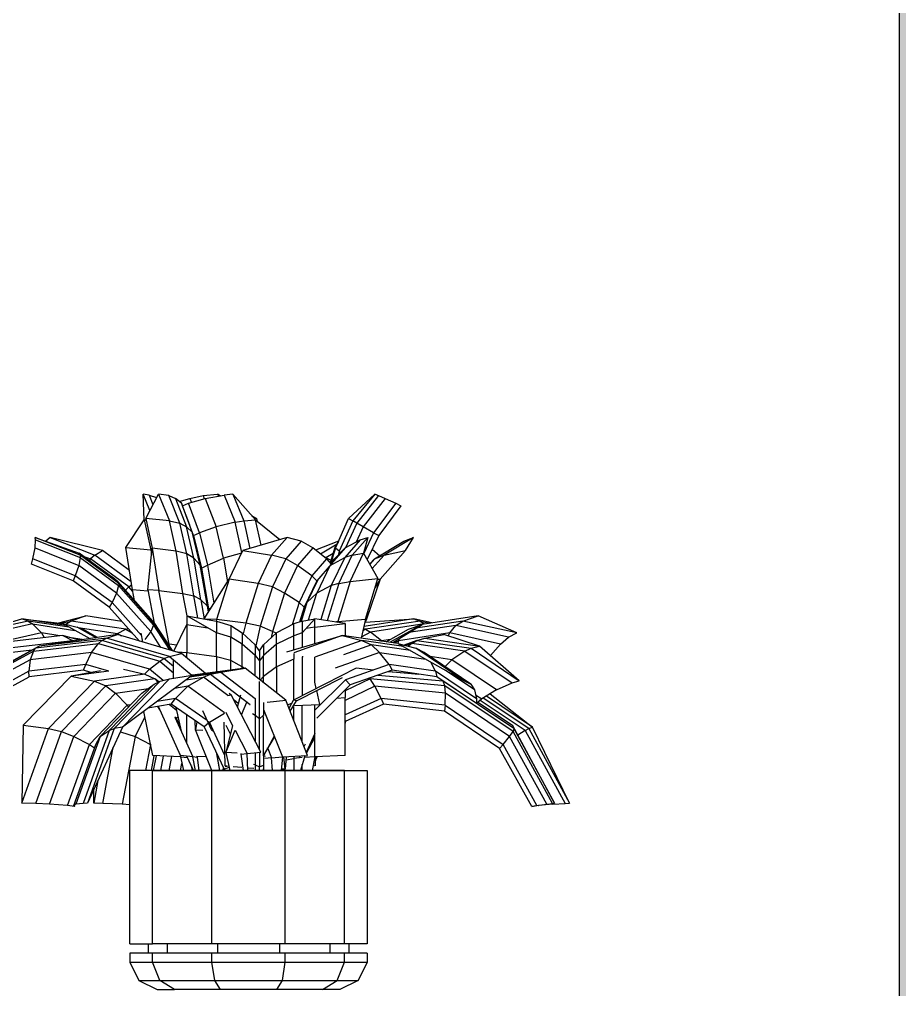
# Model space of a CAD drawing. Header units: millimetres. Extents: x 2258 to 5600, y 711 to 2563.
# Drawn here: x 4142.99 to 4161, y 784.62 to 804.47 of the extents above; entities that cross this region are included whole.
import ezdxf

# ---------------------------------------------------------------- set-up
doc = ezdxf.new("R2010")
doc.units = ezdxf.units.MM
doc.layers.add('HAT', color=8, linetype='Continuous', lineweight=18)

msp = doc.modelspace()

# ---------------------------------------------------------------- hatches: boundary and pattern name
at = {"true_color": 0xa0522d}
h = msp.add_hatch(color=15, dxfattribs=at)
h.dxf.hatch_style = 1
h.paths.add_polyline_path([(4055.083, 784.054), (4031.083, 784.054), (4031.083, 776.222), (4055.083, 776.222)])
h.paths.add_polyline_path([(4042.083, 780.222, -1), (4044.083, 780.222, -1)], flags=16)
h.paths.add_polyline_path([(4055.083, 776.222), (4031.083, 776.222), (4031.083, 766.622), (4055.083, 766.622)])
h.paths.add_polyline_path([(4042.083, 771.122, -1), (4044.083, 771.122, -1)], flags=16)
h.paths.add_polyline_path([(4131.043, 776.222), (4131.043, 778.622), (4055.083, 778.622), (4055.083, 776.222), (4055.083, 766.622), (4131.043, 766.622), (4131.043, 770.622)])
h.paths.add_polyline_path([(4131.043, 790.622), (4055.083, 790.622), (4055.083, 784.054), (4055.083, 778.622), (4131.043, 778.622), (4131.043, 784.622)])
h.paths.add_polyline_path([(4125.038, 796.622), (4060.503, 796.594, 0.386151), (4055.083, 790.622), (4131.043, 790.622, 0.414468)])
h.paths.add_polyline_path([(4063.083, 814.622), (4055.083, 814.622), (4055.083, 790.622, -0.414214), (4061.083, 796.622), (4063.083, 796.622)])
h.paths.add_polyline_path([(4079.083, 814.622), (4063.083, 814.622), (4063.083, 796.622), (4079.083, 796.622)])
h.paths.add_polyline_path([(4095.083, 814.622), (4079.083, 814.622), (4079.083, 796.622), (4095.083, 796.622)])
h.paths.add_polyline_path([(4111.083, 814.622), (4095.083, 814.622), (4095.083, 796.622), (4111.083, 796.622)])
h.paths.add_polyline_path([(4125.043, 814.622), (4111.083, 814.622), (4111.083, 796.622), (4125.043, 796.622)])
h.paths.add_polyline_path([(4131.043, 814.622), (4125.043, 814.622), (4125.043, 796.622, -0.414214), (4131.043, 790.622)])
h.paths.add_polyline_path([(4155.043, 784.054), (4131.043, 784.054), (4131.043, 776.222), (4155.043, 776.222)])
h.paths.add_polyline_path([(4144.043, 780.222, -1), (4142.043, 780.222, -1)], flags=16)
h.paths.add_polyline_path([(4155.043, 776.222), (4131.043, 776.222), (4131.043, 766.622), (4155.043, 766.622)])
h.paths.add_polyline_path([(4144.043, 771.222, -1), (4142.043, 771.222, -1)], flags=16)
h.paths.add_polyline_path([(4178.995, 846.622), (4164.997, 846.622), (4164.997, 766.622), (4178.995, 766.622)], flags=17)
h.paths.add_polyline_path([(4164.997, 846.622), (4178.995, 846.622), (4178.995, 850.622), (4160.997, 850.622), (4160.997, 766.872), (4160.997, 766.622), (4164.997, 766.622)])
h.paths.add_polyline_path([(4202.997, 850.622), (4178.995, 850.622), (4178.995, 770.622), (4202.997, 770.622)])
h.paths.add_polyline_path([(4055.083, 988.222), (4031.083, 988.222), (4031.083, 978.622), (4055.083, 978.622)])
h.paths.add_polyline_path([(4044.083, 983.122, -1), (4042.083, 983.122, -1)], flags=16)
h.paths.add_polyline_path([(4055.083, 996.371), (4031.083, 996.371), (4031.083, 988.222), (4055.083, 988.222)])
h.paths.add_polyline_path([(4042.083, 992.222, -1), (4044.083, 992.222, -1)], flags=16)
h.paths.add_polyline_path([(4131.043, 988.222), (4131.043, 990.622), (4055.083, 990.622), (4055.083, 978.622), (4131.043, 978.622), (4131.043, 982.622)])
h.paths.add_polyline_path([(4131.043, 1002.622), (4055.083, 1002.622), (4055.083, 996.371), (4055.083, 990.622), (4131.043, 990.622), (4131.043, 996.622)])
h.paths.add_polyline_path([(4125.038, 1008.622), (4060.503, 1008.594, 0.386151), (4055.083, 1002.622), (4131.043, 1002.622, 0.414468)])
h.paths.add_polyline_path([(4063.083, 1026.622), (4055.083, 1026.622), (4055.083, 1002.622, -0.414214), (4061.083, 1008.622), (4063.083, 1008.622)])
h.paths.add_polyline_path([(4079.083, 1026.622), (4063.083, 1026.622), (4063.083, 1008.622), (4079.083, 1008.622)])
h.paths.add_polyline_path([(4095.083, 1026.622), (4079.083, 1026.622), (4079.083, 1008.622), (4095.083, 1008.622)])
h.paths.add_polyline_path([(4111.083, 1026.622), (4095.083, 1026.622), (4095.083, 1008.622), (4111.083, 1008.622)])
h.paths.add_polyline_path([(4125.043, 1026.622), (4111.083, 1026.622), (4111.083, 1008.622), (4125.043, 1008.622)])
h.paths.add_polyline_path([(4131.043, 1026.622), (4125.043, 1026.622), (4125.043, 1008.622, -0.414214), (4131.043, 1002.622)])
h.paths.add_polyline_path([(4155.043, 996.371), (4131.043, 996.371), (4131.043, 988.222), (4155.043, 988.222)])
h.paths.add_polyline_path([(4144.043, 992.222, -1), (4142.043, 992.222, -1)], flags=16)
h.paths.add_polyline_path([(4155.043, 988.222), (4131.043, 988.222), (4131.043, 978.622), (4155.043, 978.622)])
h.paths.add_polyline_path([(4142.043, 983.222, -1), (4144.043, 983.222, -1)], flags=16)
h.paths.add_polyline_path([(4164.997, 1058.622), (4178.995, 1058.622), (4178.995, 1062.622), (4160.997, 1062.622), (4160.997, 979.19), (4160.997, 978.622), (4164.997, 978.622)])
h.paths.add_polyline_path([(4178.995, 1058.622), (4164.997, 1058.622), (4164.997, 978.622), (4178.995, 978.622)], flags=17)
h.paths.add_polyline_path([(4202.997, 1058.622), (4202.997, 1062.622), (4178.995, 1062.622), (4178.995, 982.622), (4202.997, 982.622)])

# ---------------------------------------------------------------- linework, layer by layer
at = {"color": 116, "true_color": 0x136734}
for p, q in [((4145.66, 794.423), (4145.525, 794.76)), ((4145.546, 794.235), (4145.525, 794.76)), ((4145.647, 794.739), (4145.525, 794.76)), ((4145.579, 794.262), (4145.836, 794.76)), ((4146.05, 794.727), (4145.836, 794.76)), ((4145.836, 794.76), (4146.06, 794.212)), ((4146.751, 794.727), (4147.045, 794.76)), ((4147.045, 794.76), (4147.062, 794.718)), ((4147.101, 794.724), (4147.045, 794.76)), ((4147.357, 794.76), (4147.181, 794.739)), ((4147.823, 794.235), (4147.357, 794.76)), ((4147.357, 794.76), (4147.581, 794.212)), ((4149.722, 794.262), (4150.261, 794.76)), ((4150.261, 794.76), (4149.814, 794.212)), ((4150.313, 794.739), (4150.261, 794.76)), ((4150.261, 794.76), (4150.341, 794.727)), ((4145.647, 794.739), (4145.724, 794.546)), ((4145.647, 794.739), (4145.8, 794.691)), ((4146.274, 794.167), (4146.05, 794.727)), ((4146.05, 794.727), (4146.184, 794.67)), ((4146.184, 794.67), (4146.41, 794.091)), ((4146.307, 794.57), (4146.184, 794.67)), ((4146.263, 794.605), (4146.481, 794.67)), ((4146.307, 794.57), (4146.33, 794.518)), ((4146.476, 794.122), (4146.307, 794.57)), ((4146.33, 794.518), (4146.454, 794.57)), ((4146.454, 794.57), (4146.792, 794.67)), ((4146.68, 793.969), (4146.454, 794.57)), ((4146.481, 794.67), (4146.751, 794.727)), ((4146.481, 794.67), (4146.512, 794.587)), ((4146.751, 794.727), (4146.775, 794.665)), ((4146.792, 794.67), (4147.181, 794.739)), ((4146.792, 794.67), (4147.019, 794.091)), ((4147.181, 794.739), (4147.406, 794.182)), ((4150.341, 794.727), (4149.892, 794.167)), ((4150.477, 794.67), (4150.025, 794.091)), ((4150.691, 794.57), (4150.238, 793.969)), ((4150.311, 794.737), (4150.313, 794.739)), ((4150.313, 794.739), (4150.321, 794.734)), ((4150.341, 794.727), (4150.477, 794.67)), ((4150.477, 794.67), (4150.691, 794.57)), ((4150.691, 794.57), (4150.796, 794.518)), ((4146.556, 793.909), (4146.33, 794.518)), ((4150.796, 794.518), (4150.343, 793.909)), ((4145.173, 793.663), (4145.546, 794.235)), ((4145.546, 794.235), (4145.585, 794.23)), ((4145.546, 794.235), (4145.682, 793.617)), ((4146.06, 794.212), (4145.579, 794.262)), ((4145.579, 794.262), (4145.71, 793.652)), ((4146.06, 794.212), (4146.274, 794.167)), ((4146.197, 793.588), (4146.06, 794.212)), ((4146.274, 794.167), (4146.41, 794.091)), ((4146.417, 793.536), (4146.274, 794.167)), ((4147.406, 794.182), (4147.019, 794.091)), ((4147.406, 794.182), (4147.581, 794.212)), ((4147.543, 793.567), (4147.406, 794.182)), ((4147.581, 794.212), (4147.823, 794.235)), ((4147.581, 794.212), (4147.705, 793.645)), ((4147.743, 794.323), (4147.843, 794.262)), ((4147.843, 794.262), (4147.8, 794.258)), ((4147.823, 794.235), (4148.319, 793.829)), ((4147.936, 793.716), (4147.823, 794.235)), ((4147.843, 794.262), (4147.853, 794.208)), ((4149.459, 793.652), (4149.722, 794.262)), ((4149.814, 794.212), (4149.537, 793.588)), ((4149.892, 794.167), (4149.663, 793.662)), ((4149.722, 794.262), (4149.814, 794.212)), ((4149.892, 794.167), (4149.814, 794.212)), ((4150.025, 794.091), (4149.892, 794.167)), ((4146.41, 794.091), (4146.531, 793.971)), ((4146.559, 793.446), (4146.41, 794.091)), ((4146.693, 793.306), (4146.536, 793.96)), ((4146.556, 793.909), (4146.68, 793.969)), ((4147.019, 794.091), (4146.68, 793.969)), ((4146.68, 793.969), (4146.839, 793.306)), ((4147.168, 793.446), (4147.019, 794.091)), ((4150.025, 794.091), (4149.878, 793.776)), ((4150.238, 793.969), (4150.025, 794.091)), ((4150.238, 793.969), (4150.035, 793.545)), ((4150.238, 793.969), (4150.343, 793.909)), ((4143.313, 793.657), (4143.321, 793.822)), ((4144.233, 793.511), (4143.315, 793.874)), ((4143.315, 793.874), (4144.212, 793.552)), ((4143.321, 793.822), (4143.315, 793.874)), ((4143.321, 793.822), (4144.235, 793.46)), ((4143.619, 793.874), (4143.534, 793.794)), ((4143.619, 793.874), (4144.539, 793.511)), ((4144.695, 793.603), (4143.619, 793.874)), ((4146.556, 793.909), (4146.718, 793.241)), ((4148.468, 793.874), (4147.56, 793.603)), ((4148.149, 793.511), (4148.468, 793.874)), ((4148.756, 793.794), (4148.44, 793.432)), ((4148.756, 793.794), (4148.468, 793.874)), ((4148.995, 793.657), (4148.756, 793.794)), ((4149.522, 793.799), (4149.051, 793.612)), ((4149.517, 793.789), (4149.445, 793.663)), ((4149.964, 793.822), (4149.647, 793.46)), ((4149.655, 793.657), (4149.964, 793.822)), ((4149.799, 793.511), (4150.118, 793.874)), ((4149.964, 793.822), (4150.118, 793.874)), ((4150.118, 793.874), (4150.033, 793.552)), ((4150.343, 793.909), (4150.105, 793.421)), ((4150.259, 793.432), (4150.853, 793.794)), ((4151.055, 793.874), (4150.456, 793.511)), ((4150.853, 793.794), (4151.055, 793.874)), ((4150.888, 793.603), (4151.055, 793.874)), ((4143.269, 793.434), (4143.313, 793.657)), ((4143.313, 793.657), (4144.207, 793.298)), ((4144.539, 793.511), (4144.695, 793.603)), ((4145.243, 793.198), (4144.695, 793.603)), ((4145.305, 792.799), (4145.173, 793.663)), ((4145.173, 793.663), (4145.682, 793.617)), ((4145.618, 792.799), (4145.71, 793.652)), ((4145.682, 793.617), (4145.695, 793.526)), ((4145.682, 793.617), (4145.705, 793.612)), ((4146.197, 793.588), (4145.71, 793.652)), ((4145.71, 793.652), (4145.844, 792.789)), ((4146.417, 793.536), (4146.197, 793.588)), ((4146.335, 792.728), (4146.197, 793.588)), ((4147.283, 793.018), (4147.56, 793.603)), ((4147.56, 793.603), (4148.149, 793.511)), ((4148.995, 793.657), (4148.684, 793.298)), ((4149.277, 793.434), (4148.995, 793.657)), ((4149.149, 793.534), (4149.49, 793.742)), ((4149.445, 793.663), (4149.349, 793.351)), ((4149.459, 793.652), (4149.355, 793.341)), ((4149.364, 793.349), (4149.459, 793.652)), ((4149.655, 793.657), (4149.378, 793.337)), ((4149.655, 793.657), (4149.437, 793.434)), ((4149.445, 793.663), (4149.459, 793.652)), ((4149.537, 793.588), (4149.459, 793.652)), ((4149.537, 793.588), (4149.511, 793.509)), ((4149.537, 793.588), (4149.565, 793.565)), ((4150.207, 793.629), (4150.364, 793.495)), ((4150.888, 793.603), (4150.369, 793.018)), ((4150.456, 793.511), (4150.888, 793.603)), ((4143.241, 793.324), (4143.269, 793.434)), ((4144.135, 793.085), (4143.269, 793.434)), ((4144.235, 793.46), (4144.207, 793.298)), ((4144.233, 793.511), (4144.212, 793.552)), ((4144.965, 792.999), (4144.212, 793.552)), ((4144.212, 793.552), (4144.937, 793.031)), ((4144.233, 793.511), (4144.235, 793.46)), ((4145.024, 792.933), (4144.233, 793.511)), ((4144.235, 793.46), (4145.02, 792.886)), ((4144.295, 793.49), (4144.444, 793.432)), ((4144.444, 793.432), (4144.418, 793.403)), ((4144.539, 793.511), (4144.444, 793.432)), ((4145.228, 792.859), (4144.444, 793.432)), ((4145.279, 792.967), (4144.539, 793.511)), ((4146.559, 793.446), (4146.417, 793.536)), ((4146.558, 792.678), (4146.417, 793.536)), ((4146.559, 793.446), (4146.693, 793.306)), ((4146.703, 792.594), (4146.559, 793.446)), ((4146.839, 793.306), (4147.168, 793.446)), ((4147.533, 793.549), (4147.168, 793.446)), ((4147.168, 793.446), (4147.248, 792.963)), ((4148.149, 793.511), (4147.875, 792.933)), ((4148.44, 793.432), (4148.149, 793.511)), ((4148.44, 793.432), (4148.167, 792.859)), ((4148.684, 793.298), (4148.44, 793.432)), ((4149.277, 793.434), (4148.976, 793.085)), ((4149.26, 793.46), (4149.231, 793.47)), ((4149.26, 793.46), (4149.252, 793.452)), ((4149.26, 793.46), (4149.409, 793.55)), ((4149.26, 793.46), (4149.365, 793.408)), ((4149.277, 793.434), (4149.372, 793.324)), ((4149.352, 793.301), (4149.647, 793.46)), ((4149.357, 793.341), (4149.437, 793.434)), ((4149.437, 793.434), (4149.372, 793.324)), ((4149.647, 793.46), (4149.373, 792.886)), ((4149.524, 792.933), (4149.799, 793.511)), ((4149.799, 793.511), (4149.647, 793.46)), ((4149.758, 792.971), (4150.033, 793.552)), ((4149.799, 793.511), (4150.033, 793.552)), ((4150.033, 793.552), (4150.326, 793.031)), ((4150.158, 793.329), (4150.259, 793.432)), ((4150.259, 793.432), (4150.161, 793.323)), ((4150.456, 793.511), (4150.21, 793.236)), ((4150.259, 793.432), (4150.456, 793.511)), ((4144.092, 792.981), (4143.241, 793.324)), ((4144.207, 793.298), (4144.135, 793.085)), ((4144.981, 792.735), (4144.207, 793.298)), ((4146.693, 793.306), (4146.718, 793.241)), ((4146.839, 792.468), (4146.693, 793.306)), ((4146.718, 793.241), (4146.839, 793.306)), ((4146.718, 793.241), (4146.864, 792.411)), ((4146.839, 793.306), (4146.973, 792.525)), ((4148.684, 793.298), (4148.416, 792.735)), ((4148.976, 793.085), (4148.684, 793.298)), ((4149.372, 793.324), (4149.075, 792.981)), ((4149.341, 793.288), (4149.077, 792.735)), ((4144.135, 793.085), (4144.092, 792.981)), ((4144.832, 792.444), (4144.092, 792.981)), ((4144.888, 792.539), (4144.135, 793.085)), ((4144.937, 793.031), (4145.004, 792.971)), ((4145.67, 792.203), (4144.937, 793.031)), ((4145.004, 792.971), (4145.731, 792.151)), ((4146.772, 792.205), (4147.283, 793.018)), ((4147.283, 793.018), (4147.027, 792.191)), ((4147.875, 792.933), (4147.283, 793.018)), ((4148.976, 793.085), (4148.715, 792.539)), ((4149.075, 792.981), (4148.818, 792.444)), ((4149.098, 793.007), (4148.874, 792.539)), ((4149.075, 792.981), (4148.976, 793.085)), ((4149.758, 792.971), (4149.504, 792.151)), ((4149.524, 792.933), (4149.758, 792.971)), ((4149.758, 792.971), (4150.326, 793.031)), ((4150.072, 792.203), (4150.326, 793.031)), ((4150.369, 793.018), (4150.09, 792.203)), ((4150.369, 793.018), (4150.269, 792.846)), ((4150.369, 793.018), (4150.318, 793.007)), ((4145.02, 792.886), (4144.981, 792.735)), ((4145.024, 792.933), (4145.02, 792.886)), ((4145.02, 792.886), (4145.737, 792.079)), ((4145.022, 792.933), (4145.024, 792.933)), ((4145.67, 792.201), (4145.024, 792.933)), ((4145.161, 792.792), (4145.228, 792.859)), ((4145.228, 792.859), (4145.289, 792.904)), ((4145.312, 792.764), (4145.228, 792.859)), ((4145.623, 792.771), (4145.305, 792.799)), ((4145.346, 792.583), (4145.305, 792.799)), ((4145.844, 792.789), (4145.618, 792.799)), ((4145.618, 792.799), (4145.749, 792.121)), ((4145.844, 792.789), (4146.335, 792.728)), ((4146.058, 791.687), (4145.844, 792.789)), ((4147.875, 792.933), (4147.623, 792.118)), ((4148.167, 792.859), (4147.875, 792.933)), ((4148.167, 792.859), (4147.92, 792.056)), ((4148.416, 792.735), (4148.167, 792.859)), ((4149.373, 792.886), (4149.077, 792.735)), ((4149.373, 792.886), (4149.157, 792.19)), ((4149.524, 792.933), (4149.288, 792.169)), ((4149.524, 792.933), (4149.373, 792.886)), ((4144.981, 792.735), (4144.888, 792.539)), ((4145.679, 791.951), (4144.981, 792.735)), ((4146.335, 792.728), (4146.558, 792.678)), ((4146.423, 792.265), (4146.335, 792.728)), ((4146.703, 792.594), (4146.558, 792.678)), ((4146.641, 792.228), (4146.558, 792.678)), ((4146.839, 792.468), (4146.703, 792.594)), ((4146.703, 792.594), (4146.772, 792.205)), ((4148.416, 792.735), (4148.173, 791.951)), ((4148.715, 792.539), (4148.416, 792.735)), ((4149.077, 792.735), (4148.874, 792.539)), ((4148.907, 792.185), (4149.077, 792.735)), ((4144.888, 792.539), (4144.832, 792.444)), ((4145.448, 791.751), (4144.832, 792.444)), ((4145.487, 791.864), (4144.888, 792.539)), ((4146.839, 792.468), (4146.864, 792.411)), ((4146.859, 792.344), (4146.839, 792.468)), ((4146.864, 792.411), (4146.918, 792.435)), ((4146.864, 792.411), (4146.87, 792.362)), ((4148.715, 792.539), (4148.575, 792.085)), ((4148.818, 792.444), (4148.715, 792.539)), ((4148.818, 792.444), (4148.725, 792.142)), ((4148.874, 792.539), (4148.755, 792.152)), ((4148.874, 792.539), (4148.818, 792.444)), ((4142.07, 791.918), (4143.044, 792.21)), ((4143.948, 792.07), (4143.044, 792.21)), ((4143.174, 792.162), (4143.044, 792.21)), ((4143.044, 792.21), (4143.881, 792.11)), ((4143.771, 792.121), (4144.354, 792.267)), ((4144.354, 792.267), (4144.053, 792.162)), ((4145.089, 792.154), (4144.354, 792.267)), ((4145.731, 792.151), (4145.67, 792.203)), ((4146.089, 791.564), (4145.67, 792.203)), ((4147.024, 791.918), (4146.415, 792.267)), ((4146.415, 792.267), (4147.024, 792.162)), ((4146.415, 792.267), (4146.415, 792.093)), ((4147.027, 792.191), (4146.79, 792.201)), ((4147.027, 792.191), (4147.019, 792.162)), ((4147.623, 792.118), (4147.027, 792.191)), ((4148.779, 792.162), (4149.038, 792.21)), ((4149.038, 792.21), (4148.779, 791.918)), ((4149.658, 792.11), (4149.038, 792.21)), ((4149.038, 792.038), (4149.038, 792.21)), ((4149.504, 792.151), (4150.072, 792.203)), ((4150.072, 792.203), (4149.982, 791.812)), ((4151.061, 792.21), (4150.038, 792.052)), ((4150.09, 792.203), (4150.051, 792.113)), ((4150.063, 792.141), (4151.061, 792.21)), ((4150.09, 792.203), (4150.071, 792.201)), ((4151.426, 792.123), (4151.061, 792.21)), ((4151.061, 792.21), (4151.189, 792.162)), ((4152.374, 792.267), (4151.23, 792.093)), ((4152.066, 792.162), (4152.374, 792.267)), ((4153.171, 791.918), (4152.374, 792.267)), ((4143.174, 792.162), (4142.07, 791.918)), ((4143.262, 792.103), (4142.173, 791.862)), ((4144.014, 792.034), (4143.174, 792.162)), ((4143.174, 792.162), (4143.262, 792.103)), ((4143.262, 792.103), (4144.128, 791.97)), ((4143.444, 791.918), (4143.262, 792.103)), ((4143.838, 792.115), (4144.053, 792.162)), ((4143.881, 792.11), (4144.172, 792.038)), ((4143.881, 792.11), (4144.431, 791.802)), ((4144.053, 792.162), (4143.943, 792.093)), ((4145.168, 791.993), (4144.053, 792.162)), ((4144.172, 792.038), (4144.29, 791.993)), ((4144.56, 791.82), (4144.172, 792.038)), ((4144.197, 792.028), (4144.999, 791.907)), ((4144.59, 791.825), (4144.29, 791.993)), ((4144.999, 791.907), (4145.168, 791.993)), ((4145.168, 791.993), (4145.218, 792.008)), ((4145.168, 791.993), (4145.3, 791.918)), ((4145.737, 792.079), (4145.679, 791.951)), ((4145.731, 792.151), (4146.119, 791.556)), ((4145.741, 792.095), (4145.737, 792.079)), ((4145.737, 792.079), (4146.065, 791.571)), ((4146.155, 791.545), (4146.415, 792.093)), ((4146.415, 792.093), (4146.839, 792.023)), ((4146.415, 792.093), (4146.415, 791.514)), ((4147.024, 792.162), (4147.317, 792.072)), ((4147.024, 792.162), (4147.024, 791.918)), ((4147.317, 792.072), (4147.551, 791.918)), ((4147.317, 792.072), (4147.317, 791.833)), ((4147.623, 792.118), (4147.573, 791.897)), ((4147.92, 792.056), (4147.623, 792.118)), ((4147.92, 792.056), (4147.828, 791.655)), ((4148.173, 791.951), (4147.92, 792.056)), ((4148.607, 792.103), (4148.254, 791.918)), ((4148.779, 792.162), (4148.607, 792.103)), ((4148.607, 791.862), (4148.607, 792.103)), ((4148.779, 792.162), (4148.779, 791.918)), ((4149.038, 792.038), (4148.858, 792.007)), ((4149.038, 792.038), (4149.658, 792.11)), ((4149.038, 791.704), (4149.038, 792.038)), ((4149.504, 792.151), (4149.45, 792.142)), ((4149.499, 792.134), (4149.504, 792.151)), ((4149.658, 792.11), (4149.658, 791.859)), ((4150.072, 791.993), (4150.017, 791.962)), ((4150.027, 792.007), (4150.072, 791.993)), ((4151.189, 792.162), (4150.072, 791.993)), ((4150.072, 791.993), (4150.174, 791.936)), ((4151.272, 792.103), (4150.174, 791.936)), ((4150.496, 791.738), (4150.952, 791.993)), ((4151.23, 792.093), (4150.575, 791.727)), ((4150.629, 791.72), (4151.23, 792.093)), ((4150.952, 791.993), (4151.23, 792.093)), ((4151.917, 792.072), (4150.961, 791.926)), ((4152.066, 792.162), (4151.105, 792.016)), ((4151.189, 792.162), (4151.389, 792.116)), ((4151.189, 792.162), (4151.272, 792.103)), ((4151.272, 792.103), (4151.281, 792.1)), ((4151.274, 792.1), (4151.272, 792.103)), ((4151.796, 791.918), (4151.917, 792.072)), ((4151.917, 792.072), (4152.066, 792.162)), ((4152.998, 791.833), (4151.917, 792.072)), ((4153.171, 791.918), (4152.066, 792.162)), ((4143.444, 791.918), (4142.406, 791.689)), ((4143.884, 791.869), (4142.485, 791.705)), ((4144.996, 791.885), (4143.398, 791.65)), ((4144.773, 791.81), (4143.398, 791.65)), ((4143.444, 791.918), (4143.496, 791.823)), ((4143.817, 791.861), (4143.444, 791.918)), ((4143.884, 791.869), (4144.079, 791.764)), ((4144.218, 791.771), (4143.884, 791.869)), ((4144.009, 791.831), (4144.318, 791.784)), ((4144.68, 791.764), (4144.773, 791.81)), ((4144.773, 791.81), (4144.996, 791.885)), ((4146.062, 791.435), (4144.773, 791.81)), ((4144.999, 791.907), (4144.973, 791.88)), ((4146.31, 791.501), (4144.996, 791.885)), ((4144.999, 791.907), (4145.081, 791.859)), ((4145.477, 791.916), (4145.513, 791.733)), ((4145.679, 791.951), (4145.557, 791.787)), ((4145.886, 791.623), (4145.679, 791.951)), ((4147.317, 791.833), (4147.024, 791.918)), ((4147.024, 791.427), (4147.024, 791.918)), ((4147.551, 791.689), (4147.317, 791.833)), ((4147.317, 791.353), (4147.317, 791.831)), ((4147.551, 791.918), (4147.817, 791.673)), ((4147.551, 791.918), (4147.551, 791.689)), ((4148.254, 791.918), (4147.987, 791.673)), ((4148.173, 791.951), (4148.142, 791.817)), ((4148.245, 791.912), (4148.173, 791.951)), ((4148.254, 791.689), (4148.254, 791.918)), ((4148.607, 791.862), (4148.254, 791.689)), ((4148.462, 791.533), (4149.593, 791.869)), ((4148.779, 791.918), (4148.607, 791.862)), ((4149.593, 791.869), (4148.607, 791.514)), ((4148.607, 791.578), (4148.607, 791.862)), ((4148.779, 791.918), (4148.779, 791.628)), ((4150.735, 791.705), (4149.593, 791.869)), ((4149.593, 791.869), (4149.996, 791.764)), ((4150.174, 791.936), (4149.986, 791.831)), ((4150.397, 791.759), (4150.174, 791.936)), ((4150.583, 791.787), (4150.397, 791.759)), ((4151.796, 791.918), (4150.749, 791.759)), ((4150.749, 791.759), (4150.776, 791.81)), ((4151.125, 791.764), (4151.286, 791.81)), ((4151.286, 791.81), (4151.677, 791.885)), ((4151.286, 791.81), (4152.407, 791.65)), ((4152.407, 791.65), (4151.677, 791.885)), ((4151.762, 791.858), (4151.796, 791.918)), ((4152.836, 791.689), (4151.796, 791.918)), ((4152.836, 791.689), (4152.998, 791.833)), ((4152.998, 791.833), (4153.171, 791.918)), ((4143.398, 791.65), (4142.115, 790.939)), ((4142.115, 790.939), (4143.323, 791.604)), ((4142.722, 791.604), (4144.079, 791.764)), ((4143.28, 791.548), (4144.613, 791.705)), ((4143.28, 791.548), (4143.323, 791.604)), ((4144.68, 791.764), (4143.323, 791.604)), ((4143.323, 791.604), (4143.398, 791.65)), ((4144.079, 791.764), (4144.091, 791.751)), ((4144.11, 791.754), (4144.079, 791.764)), ((4144.469, 791.52), (4144.613, 791.705)), ((4144.613, 791.705), (4144.68, 791.764)), ((4144.613, 791.705), (4145.862, 791.342)), ((4145.95, 791.394), (4144.68, 791.764)), ((4145.51, 791.733), (4145.513, 791.736)), ((4146.034, 791.687), (4146.058, 791.687)), ((4146.214, 791.671), (4146.058, 791.687)), ((4146.068, 791.633), (4146.058, 791.687)), ((4147.817, 791.458), (4147.551, 791.689)), ((4147.551, 791.227), (4147.551, 791.687)), ((4147.902, 791.553), (4147.817, 791.673)), ((4147.817, 791.673), (4147.817, 791.458)), ((4147.902, 791.553), (4147.987, 791.673)), ((4148.254, 791.689), (4147.987, 791.458)), ((4147.987, 791.673), (4147.987, 791.458)), ((4148.254, 791.227), (4148.254, 791.687)), ((4149.996, 791.764), (4149.036, 791.42)), ((4150.194, 791.673), (4149.621, 791.468)), ((4150.85, 791.64), (4149.996, 791.764)), ((4149.996, 791.764), (4150.194, 791.673)), ((4150.994, 791.558), (4150.194, 791.673)), ((4150.194, 791.673), (4150.359, 791.52)), ((4150.388, 791.754), (4150.397, 791.759)), ((4150.397, 791.759), (4150.402, 791.753)), ((4150.668, 791.713), (4150.749, 791.759)), ((4150.749, 791.759), (4150.732, 791.705)), ((4150.735, 791.705), (4152.088, 790.939)), ((4150.735, 791.705), (4151.102, 791.604)), ((4151.125, 791.764), (4150.862, 791.669)), ((4151.02, 791.705), (4150.896, 791.659)), ((4151.02, 791.705), (4150.952, 791.645)), ((4151.02, 791.705), (4151.125, 791.764)), ((4152.107, 791.548), (4151.02, 791.705)), ((4152.088, 790.939), (4151.102, 791.604)), ((4151.271, 791.519), (4151.102, 791.604)), ((4151.125, 791.764), (4152.232, 791.604)), ((4152.107, 791.548), (4152.232, 791.604)), ((4152.232, 791.604), (4152.407, 791.65)), ((4152.232, 791.604), (4153.216, 790.939)), ((4153.216, 790.939), (4152.407, 791.65)), ((4152.836, 791.689), (4152.63, 791.458)), ((4142.093, 790.895), (4143.28, 791.548)), ((4143.244, 791.564), (4142.848, 791.519)), ((4143.28, 791.548), (4143.21, 791.371)), ((4144.469, 791.52), (4143.21, 791.371)), ((4144.349, 791.275), (4144.469, 791.52)), ((4145.652, 791.178), (4144.469, 791.52)), ((4145.862, 791.342), (4145.95, 791.394)), ((4145.95, 791.394), (4146.062, 791.435)), ((4146.147, 791.229), (4145.95, 791.394)), ((4146.062, 791.435), (4146.31, 791.501)), ((4146.062, 791.435), (4146.518, 791.052)), ((4146.415, 791.514), (4146.235, 791.522)), ((4146.8, 791.09), (4146.31, 791.501)), ((4147.024, 791.427), (4146.415, 791.514)), ((4146.415, 791.412), (4146.415, 791.514)), ((4147.024, 791.427), (4147.024, 791.118)), ((4147.317, 791.353), (4147.024, 791.427)), ((4147.817, 791.032), (4147.817, 791.458)), ((4147.817, 791.458), (4147.902, 791.347)), ((4147.902, 791.553), (4147.902, 791.347)), ((4147.987, 791.458), (4147.902, 791.347)), ((4147.987, 791.026), (4147.987, 791.458)), ((4148.607, 791.379), (4148.254, 791.227)), ((4148.607, 791.501), (4148.607, 791.379)), ((4148.607, 790.546), (4148.607, 791.379)), ((4148.794, 791.429), (4148.776, 791.432)), ((4148.779, 791.427), (4148.779, 790.633)), ((4149.038, 790.913), (4149.038, 791.42)), ((4150.359, 791.52), (4149.449, 791.196)), ((4150.554, 791.275), (4150.359, 791.52)), ((4150.359, 791.52), (4151.304, 791.383)), ((4152.229, 790.87), (4151.271, 791.519)), ((4151.837, 791.371), (4151.392, 791.435)), ((4152.107, 791.548), (4151.837, 791.371)), ((4152.107, 791.548), (4153.075, 790.895)), ((4152.623, 791.458), (4152.63, 791.458)), ((4152.63, 791.458), (4152.626, 791.455)), ((4143.21, 791.371), (4142.088, 790.754)), ((4143.21, 791.371), (4143.187, 791.137)), ((4144.349, 791.275), (4143.187, 791.137)), ((4144.307, 791.154), (4144.349, 791.275)), ((4144.821, 791.139), (4144.349, 791.275)), ((4145.12, 791.178), (4145.559, 791.072)), ((4145.652, 791.178), (4145.551, 791.072)), ((4145.652, 791.178), (4145.862, 791.342)), ((4145.932, 790.946), (4145.652, 791.178)), ((4145.862, 791.342), (4146.145, 791.104)), ((4146.147, 790.992), (4146.147, 791.363)), ((4147.609, 791.195), (4146.531, 791.055)), ((4147.113, 791.119), (4147.609, 791.195)), ((4147.551, 791.227), (4147.317, 791.353)), ((4147.317, 791.157), (4147.317, 791.353)), ((4147.596, 791.193), (4147.551, 791.227)), ((4147.551, 791.186), (4147.551, 791.227)), ((4148.445, 790.543), (4147.609, 791.195)), ((4147.902, 791.345), (4147.902, 790.965)), ((4148.254, 791.227), (4147.987, 791.026)), ((4148.254, 791.227), (4148.254, 790.692)), ((4149.879, 791.195), (4148.599, 790.543)), ((4150.554, 791.275), (4149.662, 790.96)), ((4150.233, 791.16), (4149.879, 791.195)), ((4151.502, 791.137), (4150.554, 791.275)), ((4150.554, 791.275), (4150.619, 791.154)), ((4151.502, 791.137), (4151.408, 791.322)), ((4151.837, 791.371), (4151.698, 791.227)), ((4152.751, 790.754), (4151.837, 791.371)), ((4143.187, 791.137), (4142.151, 790.568)), ((4142.196, 790.476), (4143.192, 791.023)), ((4144.05, 791.037), (4143.067, 790.031)), ((4143.192, 791.023), (4143.187, 791.137)), ((4144.307, 791.154), (4143.192, 791.023)), ((4144.655, 791.145), (4144.05, 791.037)), ((4144.821, 791.139), (4144.05, 791.037)), ((4144.05, 791.037), (4144.528, 790.931)), ((4144.456, 791.109), (4144.307, 791.154)), ((4145.559, 791.072), (4144.528, 790.931)), ((4145.76, 790.982), (4144.763, 790.839)), ((4146.531, 791.055), (4145.104, 789.991)), ((4145.559, 791.072), (4145.76, 790.982)), ((4145.826, 790.908), (4145.76, 790.982)), ((4145.845, 790.916), (4145.76, 790.982)), ((4146.065, 790.978), (4146.531, 791.055)), ((4146.407, 790.962), (4146.757, 791.013)), ((4146.441, 790.826), (4146.757, 791.013)), ((4146.903, 791.072), (4146.474, 791.013)), ((4147.113, 791.119), (4146.507, 791.037)), ((4146.757, 791.013), (4146.903, 791.072)), ((4147.255, 790.636), (4146.757, 791.013)), ((4146.903, 791.072), (4147.113, 791.119)), ((4146.903, 791.072), (4147.712, 790.456)), ((4147.113, 791.119), (4147.817, 790.577)), ((4147.987, 791.026), (4147.921, 790.951)), ((4147.987, 790.9), (4147.987, 791.026)), ((4148.658, 790.531), (4149.601, 791.01)), ((4150.167, 790.982), (4149.657, 790.731)), ((4150.619, 791.154), (4149.761, 790.854)), ((4150.156, 790.992), (4150.167, 790.982)), ((4150.264, 790.826), (4150.167, 790.982)), ((4151.696, 790.839), (4150.167, 790.982)), ((4151.66, 790.931), (4150.323, 791.049)), ((4151.21, 791.068), (4150.539, 791.126)), ((4150.555, 791.131), (4151.161, 791.075)), ((4151.529, 791.023), (4150.619, 791.154)), ((4151.502, 791.137), (4151.529, 791.023)), ((4152.346, 790.568), (4151.502, 791.137)), ((4152.34, 790.476), (4151.529, 791.023)), ((4152.301, 790.754), (4151.703, 791.157)), ((4144.528, 790.931), (4143.585, 789.96)), ((4144.763, 790.839), (4143.852, 789.901)), ((4144.528, 790.931), (4144.763, 790.839)), ((4144.763, 790.839), (4144.961, 790.684)), ((4145.747, 790.87), (4144.826, 789.921)), ((4145.873, 790.931), (4144.929, 789.96)), ((4144.961, 790.684), (4145.633, 790.785)), ((4146.065, 790.978), (4145.104, 789.991)), ((4145.498, 790.684), (4145.747, 790.87)), ((4145.747, 790.87), (4145.873, 790.931)), ((4145.873, 790.931), (4146.065, 790.978)), ((4146.441, 790.826), (4146.168, 790.784)), ((4146.184, 790.579), (4146.441, 790.826)), ((4147.186, 790.283), (4146.441, 790.826)), ((4147.902, 790.158), (4147.902, 790.928)), ((4149.662, 790.96), (4149.036, 790.335)), ((4149.066, 790.78), (4149.038, 790.913)), ((4149.761, 790.854), (4149.08, 790.176)), ((4149.658, 790.962), (4149.662, 790.96)), ((4150.264, 790.826), (4149.658, 790.538)), ((4149.662, 790.96), (4149.761, 790.854)), ((4151.706, 790.684), (4150.264, 790.826)), ((4150.392, 790.579), (4150.264, 790.826)), ((4151.654, 790.937), (4151.66, 790.931)), ((4153.106, 789.96), (4151.66, 790.931)), ((4151.696, 790.839), (4151.66, 790.931)), ((4153.091, 789.901), (4151.696, 790.839)), ((4151.706, 790.684), (4151.696, 790.839)), ((4152.088, 790.939), (4152.229, 790.87)), ((4152.229, 790.87), (4152.301, 790.754)), ((4152.751, 790.754), (4153.075, 790.895)), ((4153.075, 790.895), (4153.216, 790.939)), ((4144.961, 790.684), (4144.105, 789.798)), ((4144.642, 789.798), (4145.498, 790.684)), ((4145.199, 790.438), (4144.961, 790.684)), ((4147.255, 790.636), (4147.327, 790.649)), ((4147.281, 790.687), (4147.327, 790.649)), ((4147.93, 789.479), (4147.327, 790.649)), ((4147.453, 790.402), (4147.519, 790.649)), ((4149.072, 790.741), (4149.134, 790.453)), ((4149.488, 790.582), (4149.658, 790.595)), ((4149.658, 790.751), (4149.658, 790.595)), ((4149.658, 789.408), (4149.658, 790.595)), ((4151.701, 790.438), (4151.706, 790.684)), ((4153.019, 789.798), (4151.706, 790.684)), ((4152.301, 790.754), (4152.346, 790.568)), ((4152.323, 790.654), (4152.454, 790.568)), ((4152.751, 790.754), (4152.454, 790.568)), ((4153.412, 789.96), (4152.481, 790.584)), ((4153.491, 789.991), (4152.544, 790.625)), ((4152.623, 790.672), (4153.491, 789.991)), ((4144.426, 789.634), (4145.199, 790.438)), ((4145.273, 790.45), (4145.199, 790.438)), ((4145.199, 790.438), (4145.223, 790.401)), ((4146.096, 790.458), (4145.62, 790.376)), ((4146.184, 790.579), (4145.808, 790.517)), ((4145.87, 790.337), (4145.827, 790.412)), ((4146.289, 789.408), (4145.836, 790.412)), ((4146.066, 790.453), (4146.202, 790.342)), ((4146.096, 790.458), (4146.184, 790.579)), ((4146.769, 789.999), (4146.096, 790.458)), ((4146.834, 790.124), (4146.184, 790.579)), ((4146.191, 790.391), (4146.301, 789.909)), ((4147.471, 790.473), (4147.383, 790.54)), ((4147.535, 790.242), (4147.646, 790.505)), ((4147.697, 790.451), (4147.712, 790.456)), ((4147.817, 790.577), (4147.817, 790.23)), ((4147.987, 790.494), (4147.987, 790.23)), ((4148.059, 790.502), (4148.445, 790.543)), ((4148.886, 789.408), (4148.445, 790.543)), ((4148.56, 790.473), (4148.481, 790.446)), ((4148.509, 790.376), (4148.599, 790.543)), ((4148.53, 790.319), (4148.658, 790.531)), ((4148.658, 790.531), (4148.599, 790.543)), ((4148.607, 790.124), (4148.607, 790.409)), ((4148.617, 790.433), (4149.134, 790.453)), ((4148.779, 789.682), (4148.779, 790.44)), ((4149.038, 789.386), (4149.038, 790.448)), ((4150.392, 790.579), (4149.657, 790.245)), ((4150.441, 790.458), (4149.658, 790.109)), ((4150.392, 790.579), (4150.441, 790.458)), ((4151.701, 790.438), (4150.392, 790.579)), ((4151.688, 790.319), (4150.441, 790.458)), ((4151.701, 790.438), (4151.688, 790.319)), ((4151.701, 790.438), (4152.885, 789.634)), ((4152.454, 790.568), (4152.34, 790.476)), ((4152.346, 790.568), (4152.34, 790.476)), ((4152.373, 790.502), (4153.078, 790.031)), ((4153.338, 789.921), (4152.418, 790.538)), ((4145.359, 789.798), (4145.561, 790.191)), ((4145.724, 789.408), (4145.536, 790.312)), ((4146.196, 790.176), (4146.171, 790.194)), ((4146.171, 790.194), (4146.538, 789.386)), ((4146.196, 790.176), (4146.233, 790.202)), ((4146.415, 789.657), (4146.415, 790.24)), ((4146.921, 789.939), (4146.743, 790.324)), ((4146.883, 790.091), (4147.19, 790.274)), ((4147.355, 790.026), (4147.221, 790.288)), ((4147.817, 790.23), (4147.759, 790.26)), ((4147.902, 790.158), (4147.817, 790.23)), ((4147.817, 790.23), (4147.817, 789.698)), ((4147.982, 790.227), (4147.902, 790.158)), ((4147.985, 790.351), (4148.372, 789.382)), ((4147.987, 789.407), (4147.987, 790.209)), ((4152.813, 789.554), (4151.688, 790.319)), ((4143.067, 790.031), (4143.041, 788.436)), ((4143.067, 790.031), (4143.585, 789.96)), ((4145.104, 789.991), (4144.387, 788.436)), ((4145.104, 789.991), (4144.929, 789.96)), ((4146.271, 790.037), (4146.196, 790.176)), ((4146.597, 789.934), (4146.585, 790.122)), ((4146.623, 790.098), (4146.597, 789.934)), ((4146.859, 790.071), (4146.769, 789.999)), ((4146.769, 789.999), (4147.183, 789.132)), ((4146.86, 790.106), (4146.883, 790.091)), ((4146.872, 790.081), (4146.883, 790.091)), ((4147.198, 789.408), (4146.883, 790.091)), ((4147.203, 789.204), (4147.183, 790.093)), ((4147.355, 790.026), (4147.212, 789.474)), ((4147.311, 789.85), (4147.219, 790.026)), ((4147.902, 789.533), (4147.902, 790.158)), ((4149.665, 790.112), (4149.658, 790.071)), ((4153.078, 790.031), (4153.106, 789.96)), ((4153.939, 788.436), (4153.078, 790.031)), ((4153.412, 789.96), (4153.491, 789.991)), ((4154.244, 788.436), (4153.491, 789.991)), ((4143.041, 788.436), (4143.585, 789.96)), ((4143.326, 788.429), (4143.852, 789.901)), ((4143.585, 789.96), (4143.852, 789.901)), ((4143.608, 788.415), (4144.105, 789.798)), ((4143.852, 789.901), (4144.105, 789.798)), ((4144.105, 789.798), (4144.426, 789.634)), ((4144.642, 789.798), (4144.145, 788.415)), ((4144.826, 789.921), (4144.294, 788.431)), ((4144.929, 789.96), (4144.387, 788.436)), ((4144.555, 789.634), (4144.642, 789.798)), ((4144.642, 789.798), (4144.826, 789.921)), ((4144.826, 789.921), (4144.929, 789.96)), ((4145.058, 789.895), (4145.359, 789.798)), ((4145.359, 789.798), (4145.094, 788.415)), ((4145.359, 789.798), (4145.672, 789.634)), ((4146.597, 789.934), (4146.744, 789.926)), ((4146.931, 789.104), (4146.597, 789.934)), ((4146.921, 789.939), (4146.952, 789.918)), ((4147.212, 789.474), (4147.404, 789.932)), ((4147.404, 789.932), (4147.653, 789.454)), ((4148.201, 789.808), (4147.984, 789.402)), ((4149.036, 789.86), (4148.861, 789.469)), ((4152.885, 789.634), (4153.019, 789.798)), ((4153.019, 789.798), (4153.091, 789.901)), ((4153.782, 788.415), (4153.019, 789.798)), ((4153.106, 789.96), (4153.091, 789.901)), ((4153.897, 788.429), (4153.091, 789.901)), ((4153.106, 789.96), (4153.939, 788.436)), ((4153.338, 789.921), (4153.186, 789.826)), ((4153.338, 789.921), (4153.412, 789.96)), ((4153.338, 789.921), (4154.154, 788.431)), ((4153.412, 789.96), (4154.244, 788.436)), ((4143.974, 788.385), (4144.426, 789.634)), ((4144.104, 788.385), (4144.555, 789.634)), ((4144.426, 789.634), (4144.529, 789.566)), ((4145.672, 789.634), (4145.569, 789.104)), ((4145.675, 789.641), (4145.672, 789.634)), ((4145.677, 789.629), (4145.672, 789.634)), ((4147.984, 789.402), (4148.211, 789.783)), ((4148.838, 789.641), (4148.814, 789.589)), ((4148.864, 789.462), (4149.038, 789.778)), ((4152.885, 789.634), (4152.813, 789.554)), ((4153.579, 788.385), (4152.885, 789.634)), ((4144.696, 788.431), (4144.914, 789.58)), ((4145.693, 789.104), (4145.752, 789.407)), ((4146.286, 789.382), (4145.724, 789.408)), ((4145.787, 789.405), (4145.728, 789.104)), ((4145.885, 789.104), (4145.942, 789.397)), ((4146.271, 789.444), (4146.286, 789.382)), ((4146.538, 789.386), (4146.289, 789.408)), ((4146.553, 789.104), (4146.417, 789.395)), ((4146.82, 789.381), (4146.617, 789.392)), ((4146.617, 789.392), (4146.628, 789.371)), ((4147.024, 789.462), (4147.086, 789.104)), ((4147.09, 789.102), (4147.031, 789.448)), ((4147.447, 789.456), (4147.212, 789.474)), ((4147.212, 789.474), (4147.299, 789.102)), ((4147.519, 789.451), (4147.525, 789.44)), ((4147.525, 789.44), (4147.653, 789.454)), ((4147.525, 789.44), (4147.573, 789.102)), ((4147.653, 789.454), (4147.93, 789.479)), ((4147.668, 789.104), (4147.653, 789.454)), ((4147.817, 789.467), (4147.817, 789.217)), ((4147.902, 789.476), (4147.902, 789.179)), ((4148.026, 789.392), (4147.984, 789.402)), ((4147.984, 789.402), (4147.987, 789.104)), ((4148.07, 789.562), (4148.067, 789.569)), ((4148.074, 789.554), (4148.151, 789.366)), ((4148.372, 789.382), (4148.886, 789.408)), ((4148.607, 789.394), (4148.607, 789.351)), ((4148.728, 789.4), (4148.712, 789.363)), ((4148.832, 789.404), (4148.74, 789.102)), ((4148.832, 789.404), (4148.779, 789.395)), ((4148.779, 789.402), (4148.779, 789.395)), ((4148.832, 789.405), (4148.832, 789.404)), ((4148.832, 789.405), (4148.832, 789.404)), ((4149.658, 789.408), (4149.038, 789.386)), ((4153.473, 788.369), (4152.813, 789.554)), ((4146.101, 789.39), (4146.047, 789.104)), ((4146.286, 789.382), (4146.348, 789.102)), ((4146.286, 789.382), (4146.428, 789.371)), ((4146.289, 789.104), (4146.315, 789.245)), ((4146.51, 789.197), (4146.518, 789.102)), ((4146.628, 789.371), (4146.538, 789.386)), ((4146.595, 789.102), (4146.538, 789.386)), ((4146.628, 789.371), (4146.664, 789.102)), ((4147.203, 789.204), (4147.28, 789.191)), ((4147.221, 789.178), (4147.203, 789.204)), ((4147.219, 789.201), (4147.221, 789.178)), ((4147.817, 789.217), (4147.779, 789.227)), ((4147.817, 789.217), (4147.902, 789.179)), ((4147.817, 789.217), (4147.817, 789.104)), ((4147.902, 789.179), (4147.985, 789.215)), ((4148, 789.22), (4147.987, 789.217)), ((4148.151, 789.366), (4148.016, 789.35)), ((4148.151, 789.366), (4148.372, 789.382)), ((4148.173, 789.102), (4148.151, 789.366)), ((4148.372, 789.382), (4148.347, 789.104)), ((4148.429, 789.132), (4148.404, 789.384)), ((4148.452, 789.386), (4148.429, 789.132)), ((4148.447, 789.325), (4148.607, 789.351)), ((4148.779, 789.371), (4148.607, 789.351)), ((4148.607, 789.351), (4148.607, 789.102)), ((4148.779, 789.102), (4148.779, 789.23)), ((4149.038, 789.386), (4148.822, 789.372)), ((4149.038, 789.386), (4148.981, 789.102)), ((4149.048, 789.204), (4149, 789.196)), ((4149.048, 789.204), (4149.054, 789.386)), ((4149.053, 789.32), (4149.084, 789.387)), ((4145.251, 785.556), (4145.251, 789.104)), ((4145.715, 789.104), (4145.251, 789.104)), ((4145.715, 789.104), (4145.251, 789.104)), ((4145.715, 785.556), (4145.715, 789.104)), ((4145.715, 789.104), (4146.929, 789.104)), ((4146.929, 789.104), (4145.715, 789.104)), ((4146.929, 785.556), (4146.929, 789.104)), ((4146.929, 789.104), (4148.429, 789.104)), ((4148.429, 789.104), (4146.929, 789.104)), ((4147.086, 789.104), (4147.09, 789.102)), ((4147.162, 789.174), (4147.157, 789.104)), ((4147.185, 789.104), (4147.181, 789.133)), ((4147.183, 789.132), (4147.283, 789.173)), ((4147.183, 789.132), (4147.186, 789.104)), ((4147.186, 789.104), (4147.185, 789.104)), ((4147.542, 789.163), (4147.368, 789.178)), ((4147.785, 789.143), (4147.666, 789.153)), ((4147.902, 789.102), (4147.902, 789.179)), ((4147.987, 789.104), (4147.987, 789.138)), ((4148.429, 789.132), (4148.35, 789.132)), ((4148.429, 785.556), (4148.429, 789.104)), ((4148.429, 789.104), (4149.644, 789.104)), ((4149.644, 789.104), (4148.429, 789.104)), ((4149.644, 785.556), (4149.644, 789.104)), ((4149.644, 789.104), (4150.107, 789.104)), ((4149.644, 789.104), (4150.107, 789.104)), ((4150.107, 789.104), (4150.107, 785.556)), ((4144.6, 788.899), (4144.513, 788.436)), ((4144.513, 788.436), (4144.518, 788.722)), ((4143.326, 788.429), (4143.041, 788.436)), ((4143.608, 788.415), (4143.326, 788.429)), ((4143.974, 788.385), (4143.608, 788.415)), ((4144.145, 788.415), (4144.104, 788.385)), ((4144.117, 788.369), (4144.128, 788.403)), ((4144.294, 788.431), (4144.145, 788.415)), ((4144.387, 788.436), (4144.294, 788.431)), ((4144.696, 788.431), (4144.513, 788.436)), ((4145.094, 788.415), (4144.696, 788.431)), ((4145.251, 788.4), (4145.094, 788.415)), ((4153.579, 788.385), (4153.782, 788.415)), ((4153.903, 788.415), (4153.609, 788.385)), ((4153.782, 788.415), (4153.897, 788.429)), ((4153.895, 788.428), (4153.903, 788.415)), ((4153.897, 788.429), (4153.939, 788.436)), ((4153.903, 788.415), (4154.154, 788.431)), ((4154.154, 788.431), (4154.244, 788.436)), ((4144.117, 788.369), (4143.974, 788.385)), ((4144.104, 788.385), (4144.117, 788.369)), ((4153.609, 788.385), (4153.473, 788.369)), ((4153.473, 788.369), (4153.579, 788.385)), ((4153.605, 788.389), (4153.609, 788.385)), ((4145.251, 785.556), (4145.715, 785.556)), ((4145.624, 785.556), (4145.624, 785.37)), ((4146.929, 785.556), (4145.715, 785.556)), ((4146.017, 785.556), (4146.017, 785.37)), ((4148.429, 785.556), (4146.929, 785.556)), ((4147.044, 785.556), (4147.044, 785.37)), ((4148.314, 785.556), (4148.314, 785.37)), ((4149.644, 785.556), (4148.429, 785.556)), ((4149.341, 785.556), (4149.341, 785.37)), ((4150.107, 785.556), (4149.644, 785.556)), ((4149.734, 785.556), (4149.734, 785.37)), ((4145.251, 785.37), (4145.251, 785.181)), ((4145.715, 785.37), (4145.251, 785.37)), ((4145.715, 785.37), (4145.251, 785.37)), ((4145.715, 785.181), (4145.715, 785.37)), ((4146.929, 785.37), (4145.715, 785.37)), ((4146.929, 785.37), (4145.715, 785.37)), ((4148.429, 785.37), (4146.929, 785.37)), ((4148.429, 785.37), (4146.929, 785.37)), ((4146.929, 785.181), (4146.929, 785.37)), ((4148.429, 785.181), (4148.429, 785.37)), ((4149.644, 785.37), (4148.429, 785.37)), ((4149.644, 785.37), (4148.429, 785.37)), ((4149.644, 785.181), (4149.644, 785.37)), ((4150.107, 785.37), (4149.644, 785.37)), ((4150.107, 785.37), (4149.644, 785.37)), ((4150.107, 785.37), (4150.107, 785.181)), ((4145.251, 785.181), (4145.438, 784.808)), ((4145.251, 785.181), (4145.715, 785.181)), ((4145.867, 784.808), (4145.715, 785.181)), ((4145.715, 785.181), (4146.929, 785.181)), ((4146.929, 785.181), (4148.429, 785.181)), ((4146.987, 784.808), (4146.929, 785.181)), ((4148.372, 784.808), (4148.429, 785.181)), ((4148.429, 785.181), (4149.644, 785.181)), ((4149.493, 784.808), (4149.644, 785.181)), ((4149.644, 785.181), (4150.107, 785.181)), ((4150.107, 785.181), (4149.92, 784.808)), ((4145.438, 784.808), (4145.867, 784.808)), ((4145.438, 784.808), (4145.811, 784.622)), ((4145.867, 784.808), (4146.987, 784.808)), ((4146.168, 784.622), (4145.867, 784.808)), ((4146.987, 784.808), (4148.372, 784.808)), ((4147.103, 784.622), (4146.987, 784.808)), ((4148.257, 784.622), (4148.372, 784.808)), ((4148.372, 784.808), (4149.493, 784.808)), ((4149.19, 784.622), (4149.493, 784.808)), ((4149.493, 784.808), (4149.92, 784.808)), ((4149.92, 784.808), (4149.547, 784.622)), ((4145.811, 784.622), (4146.168, 784.622)), ((4147.103, 784.622), (4146.168, 784.622)), ((4148.257, 784.622), (4147.103, 784.622)), ((4149.19, 784.622), (4148.257, 784.622)), ((4149.547, 784.622), (4149.19, 784.622))]:
    msp.add_line(p, q, dxfattribs=at)
at = {"layer": 'HAT', "color": 18, "lineweight": 30, "true_color": 0x000000}
msp.add_line((4160.997, 766.872), (4160.997, 850.622), dxfattribs=at)
msp.add_line((4160.997, 766.872), (4160.997, 850.622), dxfattribs=at)

doc.saveas('drawing.dxf')
